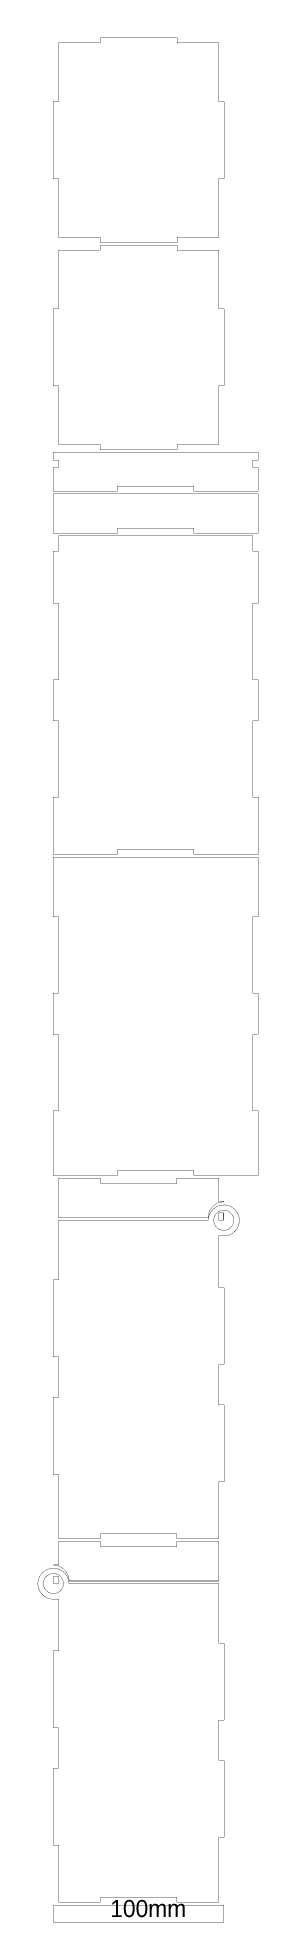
# Model space of a CAD drawing. Extents: x 10 to 139, y 10 to 1117.
import ezdxf

# ---------------------------------------------------------------- set-up
doc = ezdxf.new("R2010")
doc.units = 0
doc.layers.get('0').update_dxf_attribs({"linetype": 'CONTINUOUS'})

msp = doc.modelspace()

# ---------------------------------------------------------------- linework, layer by layer
at = {"color": 0, "const_width": 0.2}
for points in [[(21.9246, 999.698), (46.3254, 999.698), (46.3352, 999.698), (46.367, 999.716), (46.3628, 999.737), (46.3391, 999.74), (46.3254, 999.709), (46.3254, 999.698), (46.3254, 996.798), (46.3254, 996.784), (46.3543, 996.731), (46.4069, 996.7), (46.4249, 996.7), (91.4245, 996.7), (91.4411, 996.7), (91.4947, 996.731), (91.525, 996.784), (91.525, 996.798), (91.525, 999.698), (91.525, 999.709), (91.5099, 999.74), (91.4866, 999.737), (91.4823, 999.716), (91.5141, 999.698), (91.525, 999.698), (115.925, 999.698), (115.941, 999.698), (115.995, 999.73), (116.025, 999.783), (116.025, 999.8), (116.025, 1034.2), (116.025, 1034.21), (116.01, 1034.24), (115.987, 1034.24), (115.983, 1034.21), (116.014, 1034.2), (116.025, 1034.2), (118.925, 1034.2), (118.941, 1034.2), (118.995, 1034.23), (119.025, 1034.28), (119.025, 1034.3), (119.025, 1079.3), (119.025, 1079.32), (118.995, 1079.37), (118.941, 1079.4), (118.925, 1079.4), (116.025, 1079.4), (116.014, 1079.4), (115.983, 1079.39), (115.987, 1079.36), (116.01, 1079.36), (116.025, 1079.39), (116.025, 1079.4), (116.025, 1113.8), (116.025, 1113.82), (115.995, 1113.87), (115.941, 1113.9), (115.925, 1113.9), (91.525, 1113.9), (91.5141, 1113.9), (91.4823, 1113.89), (91.4866, 1113.86), (91.5099, 1113.86), (91.525, 1113.89), (91.525, 1113.9), (91.525, 1116.8), (91.525, 1116.82), (91.4947, 1116.87), (91.4411, 1116.9), (91.4245, 1116.9), (46.4249, 1116.9), (46.4069, 1116.9), (46.3543, 1116.87), (46.3254, 1116.82), (46.3254, 1116.8), (46.3254, 1113.9), (46.3254, 1113.89), (46.3391, 1113.86), (46.3628, 1113.86), (46.367, 1113.89), (46.3352, 1113.9), (46.3254, 1113.9), (21.9246, 1113.9), (21.9067, 1113.9), (21.8543, 1113.87), (21.8254, 1113.82), (21.8254, 1113.8), (21.8254, 1079.4), (21.8254, 1079.39), (21.8392, 1079.36), (21.8626, 1079.36), (21.8667, 1079.39), (21.835, 1079.4), (21.8254, 1079.4), (18.9246, 1079.4), (18.9067, 1079.4), (18.8543, 1079.37), (18.8254, 1079.32), (18.8254, 1079.3), (18.8254, 1034.3), (18.8254, 1034.28), (18.8543, 1034.23), (18.9067, 1034.2), (18.9246, 1034.2), (21.8254, 1034.2), (21.835, 1034.2), (21.8667, 1034.21), (21.8626, 1034.24), (21.8392, 1034.24), (21.8254, 1034.21), (21.8254, 1034.2), (21.8254, 999.8), (21.8254, 999.783), (21.8543, 999.73), (21.9067, 999.698), (21.9246, 999.698)], [(21.9246, 878), (46.3254, 878), (46.3352, 878), (46.367, 878.015), (46.3628, 878.039), (46.3391, 878.043), (46.3254, 878.011), (46.3254, 878), (46.3254, 875.101), (46.3254, 875.083), (46.3543, 875.03), (46.4069, 875.002), (46.4249, 875.002), (91.4245, 875.002), (91.4411, 875.002), (91.4947, 875.03), (91.525, 875.083), (91.525, 875.101), (91.525, 878), (91.525, 878.011), (91.5099, 878.043), (91.4866, 878.039), (91.4823, 878.015), (91.5141, 878), (91.525, 878), (115.925, 878), (115.941, 878), (115.995, 878.029), (116.025, 878.082), (116.025, 878.099), (116.025, 912.499), (116.025, 912.509), (116.01, 912.541), (115.987, 912.537), (115.983, 912.516), (116.014, 912.499), (116.025, 912.499), (118.925, 912.499), (118.941, 912.499), (118.995, 912.53), (119.025, 912.583), (119.025, 912.601), (119.025, 957.601), (119.025, 957.619), (118.995, 957.672), (118.941, 957.7), (118.925, 957.7), (116.025, 957.7), (116.014, 957.7), (115.983, 957.686), (115.987, 957.661), (116.01, 957.658), (116.025, 957.689), (116.025, 957.7), (116.025, 992.099), (116.025, 992.117), (115.995, 992.17), (115.941, 992.202), (115.925, 992.202), (91.525, 992.202), (91.5141, 992.202), (91.4823, 992.188), (91.4866, 992.163), (91.5099, 992.159), (91.525, 992.191), (91.525, 992.202), (91.525, 995.101), (91.525, 995.119), (91.4947, 995.172), (91.4411, 995.2), (91.4245, 995.2), (46.4249, 995.2), (46.4069, 995.2), (46.3543, 995.172), (46.3254, 995.119), (46.3254, 995.101), (46.3254, 992.202), (46.3254, 992.191), (46.3391, 992.159), (46.3628, 992.163), (46.367, 992.188), (46.3352, 992.202), (46.3254, 992.202), (21.9246, 992.202), (21.9067, 992.202), (21.8543, 992.17), (21.8254, 992.117), (21.8254, 992.099), (21.8254, 957.7), (21.8254, 957.689), (21.8392, 957.658), (21.8626, 957.661), (21.8667, 957.686), (21.835, 957.7), (21.8254, 957.7), (18.9246, 957.7), (18.9067, 957.7), (18.8543, 957.672), (18.8254, 957.619), (18.8254, 957.601), (18.8254, 912.601), (18.8254, 912.583), (18.8543, 912.53), (18.9067, 912.499), (18.9246, 912.499), (21.8254, 912.499), (21.835, 912.499), (21.8667, 912.516), (21.8626, 912.537), (21.8392, 912.541), (21.8254, 912.509), (21.8254, 912.499), (21.8254, 878.099), (21.8254, 878.082), (21.8543, 878.029), (21.9067, 878), (21.9246, 878)], [(21.9246, 850.6), (56.425, 850.6), (56.4416, 850.6), (56.4956, 850.628), (56.5256, 850.685), (56.5256, 850.699), (56.5256, 853.599), (56.5256, 853.609), (56.5108, 853.641), (56.4871, 853.638), (56.4829, 853.616), (56.5146, 853.599), (56.5256, 853.599), (101.326, 853.599), (101.335, 853.599), (101.367, 853.616), (101.363, 853.638), (101.34, 853.641), (101.326, 853.609), (101.326, 853.599), (101.326, 850.699), (101.326, 850.685), (101.355, 850.628), (101.407, 850.6), (101.425, 850.6), (135.926, 850.6), (138.926, 850.6), (138.942, 850.6), (138.996, 850.628), (139.025, 850.685), (139.025, 850.699), (139.025, 853.701), (139.025, 859.049), (139.025, 864.401), (139.025, 864.418), (138.996, 864.471), (138.942, 864.5), (138.926, 864.5), (136.025, 864.5), (136.014, 864.5), (135.982, 864.485), (135.988, 864.464), (136.01, 864.457), (136.025, 864.489), (136.025, 864.5), (136.025, 868.811), (136.025, 868.821), (136.01, 868.853), (135.988, 868.849), (135.982, 868.825), (136.014, 868.811), (136.025, 868.811), (138.926, 868.811), (138.942, 868.811), (138.996, 868.839), (139.025, 868.892), (139.025, 868.909), (139.025, 873.4), (139.025, 873.418), (138.996, 873.471), (138.942, 873.499), (138.926, 873.499), (18.9246, 873.499), (18.9067, 873.499), (18.8543, 873.471), (18.8254, 873.418), (18.8254, 873.4), (18.8254, 868.909), (18.8254, 868.892), (18.8543, 868.839), (18.9067, 868.811), (18.9246, 868.811), (21.8254, 868.811), (21.835, 868.811), (21.8667, 868.825), (21.8626, 868.849), (21.8392, 868.853), (21.8254, 868.821), (21.8254, 868.811), (21.8254, 864.5), (21.8254, 864.489), (21.8392, 864.457), (21.8626, 864.464), (21.8667, 864.485), (21.835, 864.5), (21.8254, 864.5), (18.9246, 864.5), (18.9067, 864.5), (18.8543, 864.471), (18.8254, 864.418), (18.8254, 864.401), (18.8254, 859.049), (18.8254, 853.701), (18.8254, 850.699), (18.8254, 850.685), (18.8543, 850.628), (18.9067, 850.6), (18.9246, 850.6), (21.9246, 850.6)], [(21.9246, 825.899), (56.425, 825.899), (56.4416, 825.899), (56.4956, 825.93), (56.5256, 825.983), (56.5256, 826.001), (56.5256, 828.901), (56.5256, 828.911), (56.5108, 828.943), (56.4871, 828.94), (56.4829, 828.915), (56.5146, 828.901), (56.5256, 828.901), (101.326, 828.901), (101.335, 828.901), (101.367, 828.915), (101.363, 828.94), (101.34, 828.943), (101.326, 828.911), (101.326, 828.901), (101.326, 826.001), (101.326, 825.983), (101.355, 825.93), (101.407, 825.899), (101.425, 825.899), (135.926, 825.899), (138.926, 825.899), (138.942, 825.899), (138.996, 825.93), (139.025, 825.983), (139.025, 826.001), (139.025, 829), (139.025, 839.001), (139.025, 848.999), (139.025, 849.016), (138.996, 849.073), (138.942, 849.101), (138.926, 849.101), (135.926, 849.101), (21.9246, 849.101), (18.9246, 849.101), (18.9067, 849.101), (18.8543, 849.073), (18.8254, 849.016), (18.8254, 848.999), (18.8254, 839.001), (18.8254, 829), (18.8254, 826.001), (18.8254, 825.983), (18.8543, 825.93), (18.9067, 825.899), (18.9246, 825.899), (21.9246, 825.899)], [(21.9246, 637.198), (56.425, 637.198), (56.4416, 637.198), (56.4956, 637.23), (56.5256, 637.282), (56.5256, 637.3), (56.5256, 640.2), (56.5256, 640.211), (56.5108, 640.242), (56.4871, 640.239), (56.4829, 640.214), (56.5146, 640.2), (56.5256, 640.2), (101.326, 640.2), (101.335, 640.2), (101.367, 640.214), (101.363, 640.239), (101.34, 640.242), (101.326, 640.211), (101.326, 640.2), (101.326, 637.3), (101.326, 637.282), (101.355, 637.23), (101.407, 637.198), (101.425, 637.198), (135.926, 637.198), (138.926, 637.198), (138.942, 637.198), (138.996, 637.23), (139.025, 637.282), (139.025, 637.3), (139.025, 640.299), (139.025, 670.8), (139.025, 670.818), (138.996, 670.87), (138.942, 670.902), (138.926, 670.902), (136.025, 670.902), (136.014, 670.902), (135.982, 670.888), (135.988, 670.863), (136.01, 670.86), (136.025, 670.892), (136.025, 670.902), (136.025, 715.701), (136.025, 715.712), (136.01, 715.744), (135.988, 715.737), (135.982, 715.716), (136.014, 715.701), (136.025, 715.701), (138.926, 715.701), (138.942, 715.701), (138.996, 715.73), (139.025, 715.783), (139.025, 715.8), (139.025, 739.8), (139.025, 739.817), (138.996, 739.87), (138.942, 739.902), (138.926, 739.902), (136.025, 739.902), (136.014, 739.902), (135.982, 739.888), (135.988, 739.863), (136.01, 739.86), (136.025, 739.891), (136.025, 739.902), (136.025, 784.701), (136.025, 784.712), (136.01, 784.744), (135.988, 784.737), (135.982, 784.715), (136.014, 784.701), (136.025, 784.701), (138.926, 784.701), (138.942, 784.701), (138.996, 784.729), (139.025, 784.782), (139.025, 784.8), (139.025, 815.301), (139.025, 815.319), (138.996, 815.372), (138.942, 815.4), (138.926, 815.4), (136.025, 815.4), (136.014, 815.4), (135.982, 815.386), (135.988, 815.365), (136.01, 815.358), (136.025, 815.389), (136.025, 815.4), (136.025, 824.301), (136.025, 824.318), (135.996, 824.371), (135.942, 824.399), (135.926, 824.399), (21.9246, 824.399), (21.9067, 824.399), (21.8543, 824.371), (21.8254, 824.318), (21.8254, 824.301), (21.8254, 815.4), (21.8254, 815.389), (21.8392, 815.358), (21.8626, 815.365), (21.8667, 815.386), (21.835, 815.4), (21.8254, 815.4), (18.9246, 815.4), (18.9067, 815.4), (18.8543, 815.372), (18.8254, 815.319), (18.8254, 815.301), (18.8254, 784.8), (18.8254, 784.782), (18.8543, 784.729), (18.9067, 784.701), (18.9246, 784.701), (21.8254, 784.701), (21.835, 784.701), (21.8667, 784.715), (21.8626, 784.737), (21.8392, 784.744), (21.8254, 784.712), (21.8254, 784.701), (21.8254, 739.902), (21.8254, 739.891), (21.8392, 739.86), (21.8626, 739.863), (21.8667, 739.888), (21.835, 739.902), (21.8254, 739.902), (18.9246, 739.902), (18.9067, 739.902), (18.8543, 739.87), (18.8254, 739.817), (18.8254, 739.8), (18.8254, 715.8), (18.8254, 715.783), (18.8543, 715.73), (18.9067, 715.701), (18.9246, 715.701), (21.8254, 715.701), (21.835, 715.701), (21.8667, 715.716), (21.8626, 715.737), (21.8392, 715.744), (21.8254, 715.712), (21.8254, 715.701), (21.8254, 670.902), (21.8254, 670.892), (21.8392, 670.86), (21.8626, 670.863), (21.8667, 670.888), (21.835, 670.902), (21.8254, 670.902), (18.9246, 670.902), (18.9067, 670.902), (18.8543, 670.87), (18.8254, 670.818), (18.8254, 670.8), (18.8254, 640.299), (18.8254, 637.3), (18.8254, 637.282), (18.8543, 637.23), (18.9067, 637.198), (18.9246, 637.198), (21.9246, 637.198)], [(21.9246, 448.5), (56.425, 448.5), (56.4416, 448.5), (56.4956, 448.529), (56.5256, 448.582), (56.5256, 448.599), (56.5256, 451.499), (56.5256, 451.513), (56.5108, 451.541), (56.4871, 451.538), (56.4829, 451.517), (56.5146, 451.499), (56.5256, 451.499), (101.326, 451.499), (101.335, 451.499), (101.367, 451.517), (101.363, 451.538), (101.34, 451.541), (101.326, 451.513), (101.326, 451.499), (101.326, 448.599), (101.326, 448.582), (101.355, 448.529), (101.407, 448.5), (101.425, 448.5), (135.926, 448.5), (138.926, 448.5), (138.942, 448.5), (138.996, 448.529), (139.025, 448.582), (139.025, 448.599), (139.025, 451.601), (139.025, 486.6), (139.025, 486.618), (138.996, 486.671), (138.942, 486.699), (138.926, 486.699), (136.025, 486.699), (136.014, 486.699), (135.982, 486.685), (135.988, 486.664), (136.01, 486.657), (136.025, 486.689), (136.025, 486.699), (136.025, 531.499), (136.025, 531.509), (136.01, 531.541), (135.988, 531.537), (135.982, 531.516), (136.014, 531.499), (136.025, 531.499), (138.926, 531.499), (138.942, 531.499), (138.996, 531.53), (139.025, 531.583), (139.025, 531.601), (139.025, 555.6), (139.025, 555.618), (138.996, 555.671), (138.942, 555.699), (138.926, 555.699), (136.025, 555.699), (136.014, 555.699), (135.982, 555.689), (135.988, 555.664), (136.01, 555.66), (136.025, 555.692), (136.025, 555.699), (136.025, 600.498), (136.025, 600.509), (136.01, 600.541), (135.988, 600.537), (135.982, 600.516), (136.014, 600.498), (136.025, 600.498), (138.926, 600.498), (138.942, 600.498), (138.996, 600.53), (139.025, 600.583), (139.025, 600.601), (139.025, 635.6), (139.025, 635.617), (138.996, 635.67), (138.942, 635.698), (138.926, 635.698), (135.926, 635.698), (21.9246, 635.698), (18.9246, 635.698), (18.9067, 635.698), (18.8543, 635.67), (18.8254, 635.617), (18.8254, 635.6), (18.8254, 600.601), (18.8254, 600.583), (18.8543, 600.53), (18.9067, 600.498), (18.9246, 600.498), (21.8254, 600.498), (21.835, 600.498), (21.8667, 600.516), (21.8626, 600.537), (21.8392, 600.541), (21.8254, 600.509), (21.8254, 600.498), (21.8254, 555.699), (21.8254, 555.692), (21.8392, 555.66), (21.8626, 555.664), (21.8667, 555.689), (21.835, 555.699), (21.8254, 555.699), (18.9246, 555.699), (18.9067, 555.699), (18.8543, 555.671), (18.8254, 555.618), (18.8254, 555.6), (18.8254, 531.601), (18.8254, 531.583), (18.8543, 531.53), (18.9067, 531.499), (18.9246, 531.499), (21.8254, 531.499), (21.835, 531.499), (21.8667, 531.516), (21.8626, 531.537), (21.8392, 531.541), (21.8254, 531.509), (21.8254, 531.499), (21.8254, 486.699), (21.8254, 486.689), (21.8392, 486.657), (21.8626, 486.664), (21.8667, 486.685), (21.835, 486.699), (21.8254, 486.699), (18.9246, 486.699), (18.9067, 486.699), (18.8543, 486.671), (18.8254, 486.618), (18.8254, 486.6), (18.8254, 451.601), (18.8254, 448.599), (18.8254, 448.582), (18.8543, 448.529), (18.9067, 448.5), (18.9246, 448.5), (21.9246, 448.5)], [(21.9246, 423.799), (109.624, 423.799), (109.641, 423.799), (109.694, 423.831), (109.725, 423.884), (109.725, 423.901), (109.725, 424.201), (109.803, 425.104), (110.038, 426.283), (110.424, 427.418), (110.808, 428.24), (110.958, 428.498), (111.108, 428.759), (111.628, 429.503), (112.419, 430.407), (113.322, 431.197), (114.064, 431.719), (114.325, 431.867), (114.584, 432.019), (115.405, 432.4), (116.543, 432.788), (117.72, 433.021), (118.623, 433.098), (118.925, 433.098), (118.912, 433.098), (118.878, 433.112), (118.875, 433.112), (118.871, 433.116), (118.839, 433.148), (118.838, 433.151), (118.835, 433.155), (118.825, 433.19), (118.825, 433.201), (118.825, 433.211), (118.835, 433.246), (118.838, 433.25), (118.839, 433.253), (118.871, 433.285), (118.875, 433.285), (118.878, 433.289), (118.912, 433.299), (118.925, 433.299), (115.925, 433.299), (115.937, 433.299), (115.97, 433.289), (115.974, 433.285), (115.979, 433.285), (116.009, 433.253), (116.012, 433.25), (116.013, 433.246), (116.025, 433.211), (116.025, 433.201), (116.025, 433.186), (116.013, 433.155), (116.012, 433.151), (116.009, 433.148), (115.979, 433.116), (115.974, 433.112), (115.97, 433.112), (115.936, 433.098), (115.925, 433.098), (115.941, 433.098), (115.995, 433.13), (116.025, 433.183), (116.025, 433.201), (116.025, 438.549), (116.025, 443.9), (116.025, 446.899), (116.025, 446.92), (115.995, 446.969), (115.941, 447.001), (115.925, 447.001), (91.4245, 447.001), (91.4065, 447.001), (91.3543, 446.969), (91.3253, 446.92), (91.3253, 446.899), (91.3253, 443.999), (91.3253, 443.988), (91.3391, 443.957), (91.3624, 443.964), (91.3666, 443.985), (91.3349, 443.999), (91.3253, 443.999), (46.5254, 443.999), (46.5145, 443.999), (46.4827, 443.985), (46.4866, 443.964), (46.5102, 443.957), (46.5254, 443.988), (46.5254, 443.999), (46.5254, 446.899), (46.5254, 446.92), (46.4951, 446.969), (46.4414, 447.001), (46.4249, 447.001), (21.9246, 447.001), (21.9067, 447.001), (21.8543, 446.969), (21.8254, 446.92), (21.8254, 446.899), (21.8254, 443.9), (21.8254, 433.899), (21.8254, 423.901), (21.8254, 423.884), (21.8543, 423.831), (21.9067, 423.799), (21.9246, 423.799)], [(21.9246, 235.1), (46.4249, 235.1), (46.4414, 235.1), (46.4951, 235.129), (46.5254, 235.183), (46.5254, 235.199), (46.5254, 238.1), (46.5254, 238.111), (46.5102, 238.143), (46.4866, 238.139), (46.4827, 238.115), (46.5145, 238.1), (46.5254, 238.1), (91.3253, 238.1), (91.3349, 238.1), (91.3666, 238.115), (91.3624, 238.139), (91.3391, 238.143), (91.3253, 238.111), (91.3253, 238.1), (91.3253, 235.199), (91.3253, 235.183), (91.3543, 235.129), (91.4065, 235.1), (91.4245, 235.1), (115.925, 235.1), (115.941, 235.1), (115.995, 235.129), (116.025, 235.183), (116.025, 235.199), (116.025, 238.201), (116.025, 268.6), (116.025, 268.611), (116.01, 268.643), (115.987, 268.637), (115.983, 268.616), (116.014, 268.6), (116.025, 268.6), (118.925, 268.6), (118.941, 268.6), (118.995, 268.629), (119.025, 268.683), (119.025, 268.7), (119.025, 313.7), (119.025, 313.717), (118.995, 313.771), (118.941, 313.8), (118.925, 313.8), (116.025, 313.8), (116.014, 313.8), (115.983, 313.786), (115.987, 313.763), (116.01, 313.759), (116.025, 313.79), (116.025, 313.8), (116.025, 337.6), (116.025, 337.611), (116.01, 337.643), (115.987, 337.639), (115.983, 337.615), (116.014, 337.6), (116.025, 337.6), (118.925, 337.6), (118.941, 337.6), (118.995, 337.631), (119.025, 337.684), (119.025, 337.701), (119.025, 382.7), (119.025, 382.718), (118.995, 382.771), (118.941, 382.799), (118.925, 382.799), (116.025, 382.799), (116.014, 382.799), (115.983, 382.785), (115.987, 382.764), (116.01, 382.757), (116.025, 382.789), (116.025, 382.799), (116.025, 413.202), (116.025, 413.219), (115.995, 413.272), (115.941, 413.3), (115.925, 413.3), (115.937, 413.3), (115.97, 413.29), (115.974, 413.286), (115.979, 413.286), (116.009, 413.254), (116.012, 413.251), (116.013, 413.247), (116.025, 413.212), (116.025, 413.202), (116.025, 413.187), (116.013, 413.152), (116.012, 413.149), (116.009, 413.149), (115.979, 413.117), (115.974, 413.113), (115.97, 413.113), (115.936, 413.099), (115.925, 413.099), (118.925, 413.099), (119.093, 413.099), (119.597, 413.127), (120.263, 413.198), (120.92, 413.321), (121.567, 413.494), (122.198, 413.71), (122.812, 413.971), (123.407, 414.281), (123.84, 414.542), (123.981, 414.634), (124.12, 414.729), (124.525, 415.029), (125.038, 415.459), (125.516, 415.929), (125.958, 416.429), (126.363, 416.959), (126.727, 417.52), (127.051, 418.105), (127.267, 418.564), (127.332, 418.715), (127.46, 419.026), (127.752, 419.993), (127.981, 421.308), (128.014, 422.645), (127.915, 423.647), (127.85, 423.975), (127.817, 424.141), (127.695, 424.632), (127.491, 425.27), (127.243, 425.891), (126.95, 426.491), (126.614, 427.069), (126.235, 427.62), (125.817, 428.142), (125.479, 428.516), (125.36, 428.636), (125.24, 428.756), (124.865, 429.094), (124.343, 429.514), (123.79, 429.891), (123.215, 430.227), (122.615, 430.519), (121.994, 430.766), (121.356, 430.971), (120.865, 431.094), (120.701, 431.126), (120.372, 431.19), (119.368, 431.288), (118.033, 431.257), (116.717, 431.027), (115.751, 430.735), (115.442, 430.608), (115.287, 430.544), (114.831, 430.325), (114.244, 430.004), (113.683, 429.641), (113.152, 429.235), (112.652, 428.794), (112.185, 428.315), (111.753, 427.8), (111.452, 427.397), (111.359, 427.256), (111.265, 427.115), (111.005, 426.685), (110.696, 426.089), (110.433, 425.475), (110.217, 424.843), (110.046, 424.198), (109.923, 423.538), (109.85, 422.875), (109.825, 422.37), (109.825, 422.201), (109.825, 422.219), (109.854, 422.271), (109.907, 422.3), (109.925, 422.3), (21.9246, 422.3), (21.9067, 422.3), (21.8543, 422.271), (21.8254, 422.219), (21.8254, 422.201), (21.8254, 387.301), (21.8254, 387.29), (21.8392, 387.258), (21.8626, 387.262), (21.8667, 387.286), (21.835, 387.301), (21.8254, 387.301), (18.9246, 387.301), (18.9067, 387.301), (18.8543, 387.272), (18.8254, 387.219), (18.8254, 387.198), (18.8254, 342.2), (18.8254, 342.184), (18.8543, 342.13), (18.9067, 342.099), (18.9246, 342.099), (21.8254, 342.099), (21.835, 342.099), (21.8667, 342.114), (21.8626, 342.138), (21.8392, 342.142), (21.8254, 342.11), (21.8254, 342.099), (21.8254, 318.301), (21.8254, 318.291), (21.8392, 318.259), (21.8626, 318.263), (21.8667, 318.287), (21.835, 318.301), (21.8254, 318.301), (18.9246, 318.301), (18.9067, 318.301), (18.8543, 318.272), (18.8254, 318.218), (18.8254, 318.2), (18.8254, 273.2), (18.8254, 273.184), (18.8543, 273.13), (18.9067, 273.1), (18.9246, 273.1), (21.8254, 273.1), (21.835, 273.1), (21.8667, 273.115), (21.8626, 273.138), (21.8392, 273.142), (21.8254, 273.111), (21.8254, 273.1), (21.8254, 238.201), (21.8254, 235.199), (21.8254, 235.183), (21.8543, 235.129), (21.9067, 235.1), (21.9246, 235.1)], [(21.9246, 219.7), (21.9122, 219.7), (21.8777, 219.712), (21.875, 219.713), (21.8708, 219.716), (21.8405, 219.747), (21.8392, 219.75), (21.8364, 219.754), (21.8254, 219.789), (21.8254, 219.8), (21.8254, 219.812), (21.8364, 219.847), (21.8392, 219.849), (21.8405, 219.854), (21.8708, 219.885), (21.875, 219.887), (21.8777, 219.89), (21.9122, 219.901), (21.9246, 219.901), (18.9246, 219.901), (18.937, 219.901), (18.9714, 219.89), (18.9756, 219.887), (18.9784, 219.885), (19.0087, 219.854), (19.0114, 219.849), (19.0128, 219.847), (19.0252, 219.812), (19.0252, 219.8), (19.0252, 219.788), (19.0128, 219.754), (19.0114, 219.75), (19.0087, 219.747), (18.9784, 219.716), (18.9756, 219.713), (18.9714, 219.712), (18.9356, 219.7), (18.9246, 219.7), (19.225, 219.7), (20.1276, 219.622), (21.3058, 219.388), (22.4427, 219.002), (23.264, 218.619), (23.5245, 218.467), (23.7836, 218.317), (24.5263, 217.798), (25.4289, 217.005), (26.2213, 216.102), (26.7422, 215.36), (26.8924, 215.099), (27.0426, 214.84), (27.4257, 214.019), (27.8116, 212.882), (28.0458, 211.704), (28.1258, 210.801), (28.1258, 210.499), (28.1258, 210.483), (28.1547, 210.429), (28.2071, 210.4), (28.225, 210.4), (115.925, 210.4), (115.941, 210.4), (115.995, 210.429), (116.025, 210.483), (116.025, 210.499), (116.025, 220.5), (116.025, 230.5), (116.025, 233.5), (116.025, 233.518), (115.995, 233.571), (115.941, 233.6), (115.925, 233.6), (91.4245, 233.6), (91.4065, 233.6), (91.3543, 233.571), (91.3253, 233.518), (91.3253, 233.5), (91.3253, 230.6), (91.3253, 230.59), (91.3391, 230.558), (91.3624, 230.562), (91.3666, 230.586), (91.3349, 230.6), (91.3253, 230.6), (46.5254, 230.6), (46.5145, 230.6), (46.4827, 230.586), (46.4866, 230.562), (46.5102, 230.558), (46.5254, 230.59), (46.5254, 230.6), (46.5254, 233.5), (46.5254, 233.518), (46.4951, 233.571), (46.4414, 233.6), (46.4249, 233.6), (21.9246, 233.6), (21.9067, 233.6), (21.8543, 233.571), (21.8254, 233.518), (21.8254, 233.5), (21.8254, 230.5), (21.8254, 225.149), (21.8254, 219.8), (21.8254, 219.783), (21.8543, 219.729), (21.9067, 219.7), (21.9246, 219.7)], [(21.9246, 21.7), (46.4249, 21.7), (46.4414, 21.7), (46.4951, 21.7303), (46.5254, 21.784), (46.5254, 21.8006), (46.5254, 24.6999), (46.5254, 24.711), (46.5102, 24.7427), (46.4866, 24.7385), (46.4827, 24.7151), (46.5145, 24.6999), (46.5254, 24.6999), (91.3253, 24.6999), (91.3349, 24.6999), (91.3666, 24.7151), (91.3624, 24.7385), (91.3391, 24.7427), (91.3253, 24.711), (91.3253, 24.6999), (91.3253, 21.8006), (91.3253, 21.784), (91.3543, 21.7303), (91.4065, 21.7), (91.4245, 21.7), (115.925, 21.7), (115.941, 21.7), (115.995, 21.7303), (116.025, 21.784), (116.025, 21.8006), (116.025, 24.8006), (116.025, 59.6995), (116.025, 59.7105), (116.01, 59.7422), (115.987, 59.738), (115.983, 59.7147), (116.014, 59.6995), (116.025, 59.6995), (118.925, 59.6995), (118.941, 59.6995), (118.995, 59.7299), (119.025, 59.7835), (119.025, 59.8001), (119.025, 104.8), (119.025, 104.818), (118.995, 104.871), (118.941, 104.9), (118.925, 104.9), (116.025, 104.9), (116.014, 104.9), (115.983, 104.886), (115.987, 104.863), (116.01, 104.859), (116.025, 104.891), (116.025, 104.9), (116.025, 128.7), (116.025, 128.712), (116.01, 128.743), (115.987, 128.738), (115.983, 128.716), (116.014, 128.7), (116.025, 128.7), (118.925, 128.7), (118.941, 128.7), (118.995, 128.729), (119.025, 128.783), (119.025, 128.8), (119.025, 173.8), (119.025, 173.817), (118.995, 173.871), (118.941, 173.9), (118.925, 173.9), (116.025, 173.9), (116.014, 173.9), (115.983, 173.886), (115.987, 173.863), (116.01, 173.859), (116.025, 173.891), (116.025, 173.9), (116.025, 208.8), (116.025, 208.818), (115.995, 208.871), (115.941, 208.899), (115.925, 208.899), (27.9246, 208.899), (27.9411, 208.899), (27.9949, 208.871), (28.0252, 208.818), (28.0252, 208.8), (28.0252, 208.97), (27.999, 209.474), (27.926, 210.14), (27.8033, 210.797), (27.6324, 211.442), (27.4161, 212.073), (27.1529, 212.688), (26.8442, 213.283), (26.5837, 213.716), (26.4914, 213.855), (26.3977, 213.996), (26.0959, 214.401), (25.6646, 214.913), (25.1974, 215.393), (24.6972, 215.835), (24.1667, 216.239), (23.6058, 216.604), (23.0188, 216.928), (22.5626, 217.144), (22.4083, 217.208), (22.0982, 217.336), (21.1322, 217.628), (19.8162, 217.857), (18.4809, 217.89), (17.4777, 217.791), (17.1497, 217.726), (16.9843, 217.694), (16.4937, 217.57), (15.8557, 217.368), (15.2342, 217.12), (14.6348, 216.826), (14.0588, 216.49), (13.5062, 216.112), (12.9839, 215.693), (12.6091, 215.354), (12.4906, 215.234), (12.3706, 215.116), (12.0317, 214.743), (11.6141, 214.219), (11.2352, 213.668), (10.9003, 213.09), (10.6068, 212.491), (10.3587, 211.869), (10.1562, 211.231), (10.0321, 210.741), (10.0004, 210.575), (9.9343, 210.247), (9.8351, 209.244), (9.8681, 207.909), (10.0969, 206.593), (10.389, 205.628), (10.5172, 205.318), (10.5806, 205.164), (10.7969, 204.706), (11.1208, 204.119), (11.486, 203.56), (11.8897, 203.028), (12.3321, 202.528), (12.8116, 202.061), (13.3242, 201.629), (13.7294, 201.327), (13.87, 201.234), (14.0091, 201.141), (14.4418, 200.882), (15.0372, 200.574), (15.6518, 200.31), (16.2829, 200.092), (16.9278, 199.922), (17.5852, 199.799), (18.2507, 199.726), (18.7551, 199.7), (18.9246, 199.7), (21.9246, 199.7), (21.9122, 199.7), (21.8777, 199.712), (21.875, 199.713), (21.8708, 199.716), (21.8405, 199.747), (21.8392, 199.749), (21.8364, 199.753), (21.8254, 199.789), (21.8254, 199.8), (21.8254, 199.813), (21.8364, 199.847), (21.8392, 199.85), (21.8405, 199.854), (21.8708, 199.886), (21.875, 199.887), (21.8777, 199.89), (21.9122, 199.9), (21.9246, 199.9), (21.9067, 199.9), (21.8543, 199.871), (21.8254, 199.818), (21.8254, 199.8), (21.8254, 169.4), (21.8254, 169.39), (21.8392, 169.358), (21.8626, 169.362), (21.8667, 169.386), (21.835, 169.4), (21.8254, 169.4), (18.9246, 169.4), (18.9067, 169.4), (18.8543, 169.37), (18.8254, 169.318), (18.8254, 169.3), (18.8254, 124.301), (18.8254, 124.284), (18.8543, 124.23), (18.9067, 124.2), (18.9246, 124.2), (21.8254, 124.2), (21.835, 124.2), (21.8667, 124.215), (21.8626, 124.238), (21.8392, 124.243), (21.8254, 124.211), (21.8254, 124.2), (21.8254, 100.4), (21.8254, 100.39), (21.8392, 100.358), (21.8626, 100.362), (21.8667, 100.386), (21.835, 100.4), (21.8254, 100.4), (18.9246, 100.4), (18.9067, 100.4), (18.8543, 100.371), (18.8254, 100.318), (18.8254, 100.3), (18.8254, 55.3007), (18.8254, 55.2842), (18.8543, 55.2305), (18.9067, 55.2002), (18.9246, 55.2002), (21.8254, 55.2002), (21.835, 55.2002), (21.8667, 55.2154), (21.8626, 55.2387), (21.8392, 55.2429), (21.8254, 55.2111), (21.8254, 55.2002), (21.8254, 24.8006), (21.8254, 21.8006), (21.8254, 21.784), (21.8543, 21.7303), (21.9067, 21.7), (21.9246, 21.7)], [(18.9246, 10.0004), (118.925, 10.0004), (118.925, 19.9995), (18.9246, 19.9995), (18.9246, 10.0004)]]:
    msp.add_lwpolyline(points, close=True, dxfattribs=at)
at = {"color": 5, "const_width": 0.2}
for points in [[(113.025, 422.3), (113.025, 422.511), (113.085, 423.143), (113.264, 423.965), (113.557, 424.752), (113.847, 425.312), (113.961, 425.489), (114.074, 425.669), (114.467, 426.166), (115.061, 426.759), (115.733, 427.263), (116.283, 427.581), (116.475, 427.669), (116.665, 427.757), (117.264, 427.962), (118.084, 428.142), (118.922, 428.202), (119.556, 428.17), (119.765, 428.142), (119.973, 428.11), (120.589, 427.962), (121.376, 427.669), (122.112, 427.263), (122.629, 426.896), (122.789, 426.759), (122.947, 426.621), (123.384, 426.163), (123.887, 425.489), (124.289, 424.752), (124.526, 424.166), (124.586, 423.961), (124.645, 423.76), (124.765, 423.139), (124.825, 422.3), (124.765, 421.464), (124.645, 420.839), (124.586, 420.638), (124.526, 420.437), (124.289, 419.848), (123.887, 419.111), (123.384, 418.44), (122.947, 417.978), (122.789, 417.841), (122.629, 417.703), (122.112, 417.336), (121.376, 416.934), (120.589, 416.641), (119.973, 416.489), (119.765, 416.461), (119.556, 416.429), (118.922, 416.401), (118.084, 416.461), (117.264, 416.638), (116.665, 416.846), (116.475, 416.934), (116.283, 417.022), (115.733, 417.34), (115.061, 417.841), (114.467, 418.437), (114.074, 418.934), (113.961, 419.111), (113.847, 419.287), (113.557, 419.851), (113.264, 420.638), (113.085, 421.46), (113.025, 422.092), (113.025, 422.3)], [(117.425, 426.692), (118.825, 426.692), (118.835, 426.692), (118.867, 426.706), (118.863, 426.727), (118.839, 426.734), (118.825, 426.702), (118.825, 426.692), (118.825, 422.402), (118.825, 422.391), (118.839, 422.36), (118.863, 422.363), (118.867, 422.388), (118.835, 422.402), (118.825, 422.402), (116.025, 422.402), (116.014, 422.402), (115.983, 422.388), (115.987, 422.363), (116.01, 422.36), (116.025, 422.391), (116.025, 422.402), (116.025, 426.692), (116.025, 426.702), (116.01, 426.734), (115.987, 426.727), (115.983, 426.706), (116.014, 426.692), (116.025, 426.692), (117.425, 426.692)], [(13.0252, 208.899), (13.0252, 209.11), (13.0845, 209.743), (13.2636, 210.563), (13.5571, 211.35), (13.8479, 211.913), (13.9623, 212.09), (14.0753, 212.267), (14.4666, 212.766), (15.0606, 213.36), (15.7331, 213.863), (16.2829, 214.18), (16.4744, 214.267), (16.6646, 214.355), (17.2641, 214.562), (18.084, 214.741), (18.9218, 214.8), (19.5557, 214.77), (19.7652, 214.74), (19.9733, 214.711), (20.5893, 214.561), (21.3761, 214.267), (22.112, 213.866), (22.6288, 213.498), (22.7886, 213.359), (22.9471, 213.222), (23.3839, 212.762), (23.8869, 212.09), (24.2893, 211.352), (24.5263, 210.764), (24.5856, 210.561), (24.6448, 210.36), (24.7647, 209.737), (24.8254, 208.901), (24.7647, 208.063), (24.6448, 207.44), (24.5856, 207.238), (24.5263, 207.036), (24.2893, 206.448), (23.8869, 205.711), (23.3839, 205.038), (22.9471, 204.579), (22.7886, 204.442), (22.6288, 204.304), (22.112, 203.936), (21.3761, 203.533), (20.5893, 203.24), (19.9733, 203.09), (19.7652, 203.06), (19.5557, 203.031), (18.9218, 203), (18.084, 203.061), (17.2641, 203.24), (16.6646, 203.447), (16.4744, 203.533), (16.2829, 203.622), (15.7331, 203.939), (15.0606, 204.442), (14.4666, 205.036), (14.0753, 205.534), (13.9623, 205.711), (13.8479, 205.889), (13.5571, 206.452), (13.2636, 207.238), (13.0845, 208.059), (13.0252, 208.69), (13.0252, 208.899)], [(20.4253, 213.29), (21.8254, 213.29), (21.835, 213.29), (21.8667, 213.305), (21.8626, 213.329), (21.8392, 213.333), (21.8254, 213.301), (21.8254, 213.29), (21.8254, 209), (21.8254, 208.99), (21.8392, 208.959), (21.8626, 208.963), (21.8667, 208.986), (21.835, 209), (21.8254, 209), (19.0252, 209), (19.0142, 209), (18.9825, 208.986), (18.9866, 208.963), (19.01, 208.959), (19.0252, 208.99), (19.0252, 209), (19.0252, 213.29), (19.0252, 213.301), (19.01, 213.333), (18.9866, 213.329), (18.9825, 213.305), (19.0142, 213.29), (19.0252, 213.29), (20.4253, 213.29)]]:
    msp.add_lwpolyline(points, close=True, dxfattribs=at)

# ---------------------------------------------------------------- texts
at = {"color": 0}
msp.add_text('100mm', height=10.0013, dxfattribs=at).set_placement((52.2541, 12.9902))

doc.saveas('drawing.dxf')
